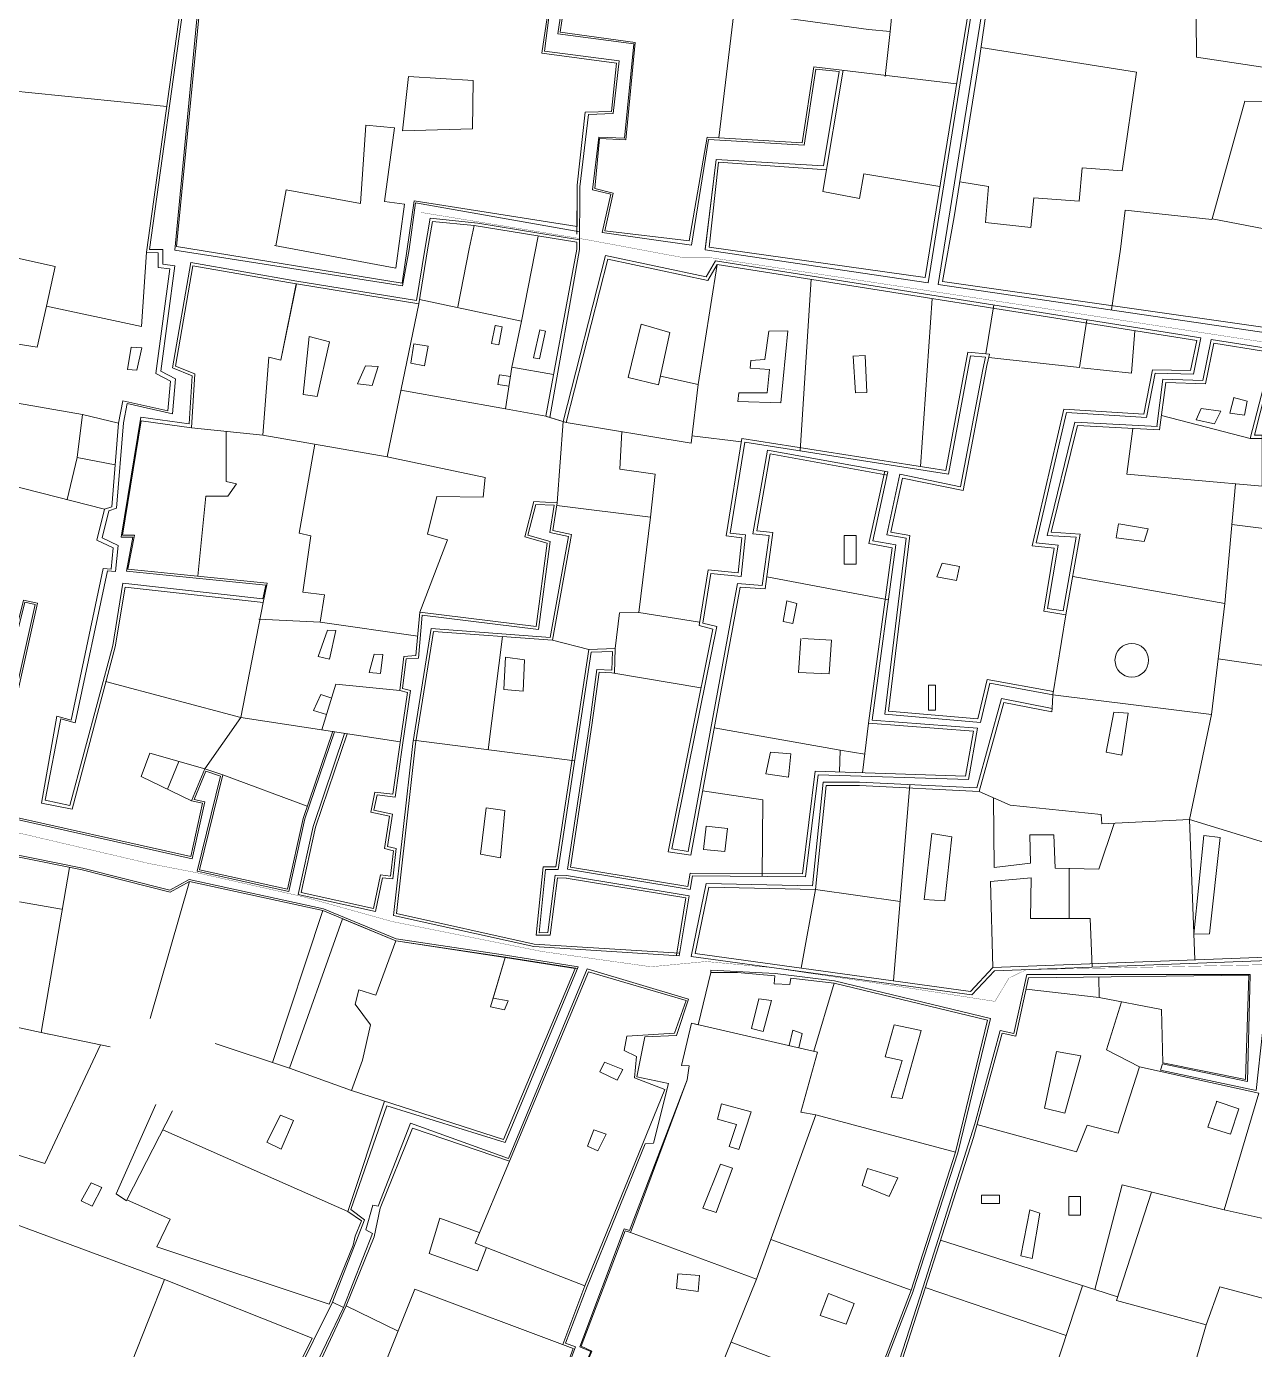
# Model space of a CAD drawing. Header units: millimetres. Extents: x 4203764 to 12476749, y 34048 to 3000914.
# Drawn here: x 11498438 to 11605776, y 2088519 to 2204188 of the extents above; entities that cross this region are included whole.
import ezdxf

# ---------------------------------------------------------------- set-up
doc = ezdxf.new("R2010")
doc.units = ezdxf.units.MM
doc.header["$MEASUREMENT"] = 0
for name, color, linetype, lineweight in [('2', 240, 'Continuous', 25), ('building property', 253, 'Continuous', 15), ('streets', 254, 'Continuous', 9)]:
    doc.layers.add(name, color=color, linetype=linetype, lineweight=lineweight)

msp = doc.modelspace()

# ---------------------------------------------------------------- linework, layer by layer
at = {"layer": '2', "const_width": 23.31871}
for points in [[(11608017.26502, 2176374.53067), (11585637.44542, 2179811.40145), (11558154.73144, 2183985.10565), (11555797.29875, 2183984.17406), (11547509.0622, 2185530.19569), (11532919.98218, 2187928.93393)], [(11487631.84751, 2136055.54057), (11509183.24593, 2131002.65252), (11513359.94357, 2130196.30495), (11522644.4718, 2128099.09573), (11530404.45854, 2125935.35532), (11543468.16052, 2123321.83435), (11553027.11575, 2121982.11643), (11557839.74668, 2122440.68814), (11563580.14838, 2121908.7349), (11574574.02165, 2120281.97194), (11583090.30328, 2118953.97075), (11584301.71713, 2120987.76936), (11585823.85995, 2121727.1853), (11622679.12976, 2122496.97952)]]:
    msp.add_lwpolyline(points, dxfattribs=at)
at = {"layer": 'building property'}
for p, q in [((11547541.60752, 2220529.59471), (11545095.95442, 2203701.19622)), ((11512061.49539, 2206988.00726), (11508943.03668, 2184458.16994)), ((11545095.95442, 2203701.19622), (11551654.68675, 2202784.12142)), ((11551654.68675, 2202784.12142), (11550827.77359, 2194287.63198)), ((11496883.86675, 2198593.80165), (11510706.68049, 2197199.91573)), ((11550827.77359, 2194287.63198), (11548526.61762, 2194406.38071)), ((11509950.15478, 2184385.21969), (11508943.03668, 2184458.16994)), ((11509950.651, 2183129.49644), (11509950.15478, 2184385.21969)), ((11533496.14739, 2184657.85075), (11532741.68797, 2179948.44383)), ((11536136.2807, 2179686.2671), (11537124.17781, 2184745.25965)), ((11509746.36369, 2173843.94439), (11510955.52068, 2182996.74525)), ((11510955.52068, 2182996.74525), (11509950.651, 2183129.49644)), ((11545624.35998, 2169560.65084), (11549261.87068, 2183831.20284)), ((11549261.87068, 2183831.20284), (11557998.70828, 2181978.45081)), ((11557998.70828, 2181978.45081), (11558815.42749, 2183391.36112)), ((11558815.42749, 2183391.36112), (11600739.82713, 2176726.53203)), ((11522033.78538, 2181680.02077), (11532741.68797, 2179948.44383)), ((11532741.68797, 2179948.44383), (11529952.22245, 2166549.73799)), ((11511022.24732, 2173185.54554), (11509746.36369, 2173843.94439)), ((11510804.51886, 2170570.37473), (11511022.24732, 2173185.54554)), ((11540320.39325, 2170746.6973), (11531170.88714, 2172403.37897)), ((11506493.32768, 2169520.23764), (11506868.42996, 2171457.42028)), ((11506868.42996, 2171457.42028), (11510804.51886, 2170570.37473)), ((11543838.54262, 2170109.67345), (11545624.35998, 2169560.65084)), ((11597645.58862, 2170167.47833), (11605405.60731, 2168169.33767)), ((11505905.37835, 2162201.68342), (11506493.32768, 2169520.23764)), ((11508464.49425, 2169704.93536), (11506829.27534, 2159719.03463)), ((11512873.77493, 2169090.10011), (11508464.49425, 2169704.93536)), ((11515882.62901, 2168789.35902), (11515895.39834, 2164414.00579)), ((11522271.94291, 2159885.79194), (11523646.9472, 2167664.31698)), ((11529952.22245, 2166549.73799), (11538537.65065, 2164767.167)), ((11515895.39834, 2164414.00579), (11516788.72842, 2164216.12806)), ((11516788.72842, 2164216.12806), (11516044.78218, 2163125.57615)), ((11538537.65065, 2164767.167), (11538351.62882, 2163026.85201)), ((11514109.40779, 2163124.81134), (11513409.85604, 2156123.65502)), ((11516044.78218, 2163125.57615), (11514109.40779, 2163124.81134)), ((11534306.22868, 2163087.40499), (11533498.45453, 2159793.05581)), ((11538351.62882, 2163026.85201), (11534306.22868, 2163087.40499)), ((11504585.99391, 2159271.97527), (11505249.74558, 2161983.21552)), ((11505249.74558, 2161983.21552), (11505905.37835, 2162201.68342)), ((11506829.27534, 2159719.03463), (11507871.14308, 2159719.44635)), ((11507871.14308, 2159719.44635), (11507309.83454, 2156733.16586)), ((11523304.04788, 2159648.36902), (11522271.94291, 2159885.79194)), ((11522591.52223, 2154732.92475), (11523304.04788, 2159648.36902)), ((11533498.45453, 2159793.05581), (11535241.27451, 2159296.53162)), ((11506028.72, 2158613.51663), (11504585.99391, 2159271.97527)), ((11505830.2313, 2156748.26411), (11506028.72, 2158613.51663)), ((11535241.27451, 2159296.53162), (11532827.26528, 2152972.97781)), ((11502341.07394, 2143545.89263), (11505153.64152, 2156805.57782)), ((11507309.83454, 2156733.16586), (11519476.80061, 2155517.44921)), ((11507075.55528, 2155178.74708), (11506188.80898, 2149956.26605)), ((11519113.14928, 2153819.4638), (11507075.55528, 2155178.74708)), ((11519476.80061, 2155517.44921), (11519113.14928, 2153819.4638)), ((11524496.86292, 2154495.8469), (11522591.52223, 2154732.92475)), ((11524100.87401, 2152117.38631), (11524496.86292, 2154495.8469)), ((11518761.14029, 2152356.97415), (11524100.87401, 2152117.38631)), ((11524100.87401, 2152117.38631), (11532635.32475, 2150879.4177)), ((11523948.32181, 2149120.66447), (11524738.8013, 2151412.84876)), ((11524738.8013, 2151412.84876), (11525490.62982, 2151373.63134)), ((11525490.62982, 2151373.63134), (11524937.64321, 2148883.96459)), ((11506188.80898, 2149956.26605), (11502419.58117, 2135773.07758)), ((11528376.9167, 2147716.91611), (11528822.00955, 2149302.7892)), ((11528822.00955, 2149302.7892), (11529574.16887, 2149275.26787)), ((11529574.16887, 2149275.26787), (11529379.81662, 2147633.85488)), ((11524937.64321, 2148883.96459), (11523948.32181, 2149120.66447)), ((11529379.81662, 2147633.85488), (11528376.9167, 2147716.91611)), ((11524170.83888, 2145772.52801), (11523524.63067, 2144381.1641)), ((11524170.83888, 2145772.52801), (11525117.6845, 2145478.69298)), ((11525491.74057, 2146684.04058), (11524250.73115, 2142685.04728)), ((11531063.76261, 2146141.15725), (11525491.74057, 2146684.04058)), ((11499764.64091, 2136281.69511), (11501092.68721, 2143897.4158)), ((11501092.68721, 2143897.4158), (11502341.07394, 2143545.89263)), ((11523524.63067, 2144381.1641), (11524667.06567, 2144026.63172)), ((11502419.58117, 2135773.07758), (11499764.64091, 2136281.69511)), ((11509250.69195, 2117468.3387), (11512696.68088, 2129440.31011)), ((11524352.55289, 2126891.86235), (11519937.3317, 2113608.21685)), ((11500406.18459, 2116083.74656), (11496883.6047, 2116850.53533)), ((11497632.5413, 2099435.17151), (11510505.61364, 2094651.17578)), ((11591825.18746, 2093753.62623), (11593800.54151, 2093112.39721)), ((11526395.212, 2092346.94767), (11513268.45203, 2064371.60044))]:
    msp.add_line(p, q, dxfattribs=at)
for points in [[(11515444.68299, 2225013.77684), (11511555.01736, 2184938.36281)], [(11583984.67982, 2217056.45068), (11581698.06714, 2201197.57056), (11579526.20451, 2187533.22896), (11578514.49519, 2181880.47114), (11606920.74495, 2177838.4852), (11609643.40171, 2180044.6007), (11610604.08938, 2180756.2556), (11610401.9322, 2185755.44705)], [(11600586.67724, 2215224.55173), (11600711.72303, 2201513.2269), (11608037.50159, 2200401.2313), (11607829.30679, 2197613.92172), (11604930.28064, 2197658.88664), (11602073.17729, 2187357.80278), (11610401.9322, 2185755.44705)], [(11548526.61762, 2194406.38071), (11548110.2459, 2190008.61536), (11549712.26958, 2189617.0622), (11548977.44214, 2186318.15748), (11556360.81242, 2185451.00269), (11557928.02888, 2194496.74096), (11558946.3398, 2194458.22166), (11561143.51477, 2212627.64406)], [(11560395.83785, 2205536.10694), (11572034.90429, 2203916.84375), (11573916.08235, 2203746.78375), (11574767.6572, 2212543.47761), (11581762.3705, 2211682.81613), (11576985.98641, 2182233.19828), (11558119.86681, 2184881.18202), (11558936.03293, 2192329.03228), (11568350.6193, 2191659.12259)], [(11511555.01736, 2184938.36281), (11531264.62023, 2181749.03677), (11532321.43164, 2188956.7684), (11546564.62239, 2186695.99918), (11546563.93354, 2190315.16651), (11547267.29921, 2196684.90769), (11549577.80235, 2196764.95524), (11550017.15631, 2200983.07298), (11543488.32568, 2201853.99291), (11544121.68854, 2206131.98704)], [(11573916.08235, 2203746.78375), (11573506.35137, 2199815.11837)], [(11581862.48847, 2202337.92028), (11595454.09613, 2200180.17605), (11594213.69231, 2191572.30823), (11590704.27155, 2191837.12903), (11590438.89877, 2188908.74021), (11586485.24513, 2189217.75495), (11586219.74961, 2186599.94134), (11582266.04337, 2187042.05894), (11582531.32849, 2190192.28588), (11580015.58552, 2190612.18486)], [(11558946.3398, 2194458.22166), (11566246.33882, 2194008.49761), (11567271.27952, 2200661.66926), (11579733.68123, 2199174.58341)], [(11569821.16211, 2200357.40252), (11568029.4694, 2189759.51677), (11571257.67357, 2189136.86182), (11571637.74249, 2191305.65651), (11578277.68583, 2190197.39328)], [(11531831.84916, 2199804.09154), (11537479.21737, 2199477.3121), (11537433.82507, 2195247.14595), (11531316.06288, 2195056.72233), (11531831.84916, 2199804.09154)], [(11520130.61326, 2185028.77951), (11530736.5574, 2183069.29484), (11531483.94957, 2188639.02038), (11529725.99074, 2188874.91794), (11530612.55605, 2195327.35144), (11528110.11802, 2195564.38325), (11527636.18725, 2188721.0788), (11521141.53364, 2189908.6203), (11520236.35683, 2185009.24302)], [(11558716.84628, 2192560.43712), (11557767.07169, 2184706.32629)], [(11547908.04281, 2189905.70682), (11549500.67591, 2189522.40944), (11548759.60446, 2186185.41539)], [(11602057.16997, 2187300.08949), (11594469.44854, 2188128.02844), (11594056.22851, 2184720.6668), (11593270.11143, 2179402.97587)], [(11533495.69777, 2184655.14142), (11533924.17592, 2187150.48013), (11537577.39105, 2186774.49125), (11537125.53052, 2184751.72296)], [(11537577.39105, 2186774.49125), (11537577.39105, 2186774.49125), (11546541.98023, 2185316.8884), (11546539.28838, 2184724.97465), (11543838.54262, 2170109.67345)], [(11543154.48081, 2185867.68093), (11541701.15713, 2178432.71024), (11532802.4195, 2180327.53576)], [(11494052.94225, 2184754.7572), (11485211.22973, 2145453.04513), (11492583.91484, 2143379.62279), (11491046.1289, 2136513.98616), (11494007.19543, 2135850.75758), (11495484.49015, 2142435.87105), (11493052.37191, 2142908.78439), (11494641.39151, 2148948.48516), (11496826.41425, 2148654.49539), (11498188.56225, 2154045.45305), (11499397.07536, 2153767.45257), (11495314.69284, 2135541.14802), (11512806.13199, 2131623.36286), (11513830.91714, 2136285.58838), (11512874.98908, 2136499.70003), (11514022.77921, 2139289.15982), (11515601.95225, 2138764.18154), (11513569.45583, 2130454.78693), (11521240.92436, 2128758.49707), (11522608.97735, 2134945.5148), (11525213.25291, 2142578.15632)], [(11492365.79205, 2177255.31732), (11494222.45518, 2184681.21514), (11500951.30708, 2183187.96192), (11500187.65017, 2179746.79455), (11508498.81443, 2177949.33303), (11508943.03668, 2184458.16994)], [(11557149.1662, 2172889.29717), (11558818.62536, 2183390.85274)], [(11522033.78538, 2181680.02077), (11520675.97442, 2175020.04792), (11519626.10887, 2175281.71466), (11519103.92253, 2168467.38419)], [(11567014.3707, 2182087.95414), (11566063.12711, 2167077.21422)], [(11577597.23167, 2180405.56965), (11576584.97214, 2165718.61658)], [(11492365.79205, 2177255.31732), (11499365.4627, 2176142.08097), (11500187.65017, 2179746.79455)], [(11582298.44686, 2175566.24394), (11582978.86299, 2179846.32931)], [(11539424.11728, 2178055.90487), (11540020.57129, 2177937.02254), (11539722.99342, 2176358.58673), (11539096.71699, 2176477.45729), (11539411.81431, 2178058.35704)], [(11541701.15713, 2178432.71024), (11540860.43738, 2174401.06081), (11544511.47561, 2173751.30402)], [(11552170.56404, 2178159.53982), (11554678.9074, 2177444.92112), (11553677.49227, 2172864.62445), (11551025.85772, 2173507.62385), (11552170.56404, 2178159.53982)], [(11582544.65023, 2175244.33559), (11590467.10021, 2174367.55909), (11591132.02537, 2178550.20022)], [(11523148.56422, 2177068.80265), (11524912.68555, 2176629.11572), (11523856.21633, 2171828.51508), (11522621.38248, 2172004.18036), (11523148.56422, 2177068.80265)], [(11543307.29213, 2177665.48202), (11543792.93538, 2177539.17132), (11543266.06645, 2175135.39492), (11542759.32711, 2175219.5316), (11543307.29213, 2177665.48202)], [(11564982.87354, 2177578.03961), (11564384.61578, 2171274.70111), (11560619.86197, 2171393.19964), (11560699.66349, 2172153.14296), (11563182.76715, 2172154.12422), (11563382.2081, 2174193.96211), (11561700.06015, 2174313.28364), (11561739.84238, 2174993.21906), (11562981.3626, 2175073.70175), (11562981.3626, 2175073.70175), (11563309.67457, 2177553.5396), (11563309.67457, 2177553.5396), (11564982.87354, 2177578.03961)], [(11590666.68851, 2174345.47068), (11595017.4922, 2173885.95419), (11595312.16029, 2177589.38211)], [(11507582.85832, 2176158.98785), (11508520.76713, 2176081.30922), (11508091.67779, 2174129.89875), (11507271.00467, 2174207.6237), (11507582.85832, 2176158.98785)], [(11532295.46846, 2176443.58256), (11533543.09678, 2176242.04565), (11533233.32144, 2174505.71241), (11532022.42113, 2174753.26401), (11532295.46846, 2176443.58256)], [(11596096.69609, 2170306.75642), (11589118.0787, 2170740.86766), (11586338.29157, 2158791.81513), (11588276.85839, 2158577.48759), (11587358.11048, 2153059.10502), (11589291.23736, 2152751.00887), (11590536.14559, 2159812.12002), (11588012.58577, 2159966.61995), (11590294.96902, 2169299.56415), (11597484.4568, 2168922.3131), (11598020.14401, 2173061.89949), (11601489.19873, 2172947.79604), (11602221.15362, 2176491.04176), (11606559.10015, 2175801.4273)], [(11600739.82713, 2176726.53203), (11600191.7956, 2174099.67543), (11596854.33625, 2174171.60639), (11596096.69609, 2170306.75642)], [(11573682.74815, 2164956.87069), (11563433.79314, 2166811.85006), (11562265.22296, 2160082.71506), (11563680.92248, 2159934.46432), (11562989.16758, 2155017.37772), (11560814.27105, 2155166.30186), (11556500.34649, 2131728.32298), (11554511.2427, 2132042.05864), (11558430.81053, 2151507.06519), (11557220.56823, 2151808.70384), (11558018.26702, 2156683.81682), (11560647.85098, 2156414.54533), (11560974.01869, 2159487.86717), (11559596.12486, 2159644.57392), (11560976.1922, 2168173.46994), (11578796.62679, 2165370.78107), (11580710.51205, 2175716.63521), (11582606.42733, 2175537.0755), (11582387.26259, 2174537.77572)], [(11570663.16129, 2175366.0724), (11571736.72463, 2175429.56297), (11571895.8864, 2172181.73273), (11570885.46419, 2172149.80028), (11570695.14192, 2175367.96374)], [(11528060.98273, 2174506.95915), (11529179.86677, 2174472.48448), (11528656.05701, 2172796.26058), (11527362.30504, 2172935.41848), (11528060.98273, 2174506.95915)], [(11539781.698, 2173740.54274), (11539632.23026, 2172876.09285), (11540614.31727, 2172731.45253)], [(11539781.698, 2173740.54274), (11540742.10248, 2173599.09579)], [(11540859.07065, 2174393.29286), (11540321.96359, 2170746.41296), (11543838.54262, 2170109.67345)], [(11545624.35998, 2169560.65084), (11556521.30897, 2167767.044), (11557149.1662, 2172889.29717), (11553841.02076, 2173612.57497)], [(11582387.26259, 2174537.77572), (11580310.39352, 2163606.39416), (11574997.38499, 2164688.93717), (11573979.53924, 2159975.39319), (11575650.83126, 2159697.90438), (11573797.72067, 2144341.3796), (11581598.93006, 2143653.38978), (11582411.70915, 2147109.10219), (11588204.6776, 2146052.20553)], [(11503327.41364, 2170274.54159), (11491771.75988, 2172279.19526)], [(11606553.99508, 2172659.74524), (11605405.60731, 2168169.33767), (11609839.86622, 2168171.08997)], [(11603938.966, 2171746.52442), (11605120.56091, 2171430.44387), (11604890.52067, 2170192.94463), (11603622.51903, 2170393.88133), (11603981.32445, 2171735.19339)], [(11506493.32768, 2169520.23764), (11503327.41364, 2170274.54159), (11502858.49369, 2166516.27705), (11506198.73032, 2165853.2095)], [(11601114.29266, 2170783.84109), (11602828.29381, 2170542.04718), (11602285.98842, 2169443.58244), (11600671.92435, 2169799.51973), (11601114.29266, 2170783.84109)], [(11545344.29152, 2169646.58702), (11544827.23647, 2162538.01341)], [(11595153.08094, 2169044.64643), (11594616.2087, 2165059.0468), (11606441.14799, 2164001.59268), (11606439.38522, 2168462.36311)], [(11519103.92253, 2168467.38419), (11529952.22245, 2166549.73799)], [(11550468.41823, 2168784.90664), (11550310.46291, 2165495.48496), (11553384.26015, 2165038.57736), (11552972.87016, 2161281.81544), (11544787.5142, 2162294.99558)], [(11560927.85965, 2167874.77198), (11556599.54439, 2168405.31272)], [(11502858.49369, 2166516.27705), (11501982.54541, 2162818.22291)], [(11489817.33077, 2165927.32051), (11505249.74558, 2161983.21552)], [(11573448.96921, 2165307.17539), (11572070.35694, 2158987.44113), (11574098.25657, 2158620.06421), (11572021.04591, 2143269.84965), (11581223.13011, 2142574.30661), (11580524.9254, 2138643.27473), (11567372.55202, 2139069.45393), (11566273.27677, 2130102.25518), (11556433.81684, 2130178.90842), (11556239.55749, 2129001.35413), (11545987.02992, 2130692.69807), (11547866.99994, 2143090.13373), (11548497.54592, 2147743.95315), (11549593.11341, 2147693.36154)], [(11603187.90593, 2153752.15477), (11604123.00774, 2164208.89412)], [(11526478.90302, 2142343.40004), (11523713.92544, 2134196.3628), (11522448.76599, 2128474.68094), (11528778.78716, 2127075.0075), (11529388.56832, 2130009.06949), (11530263.93961, 2129909.09435), (11530512.65455, 2132131.99485), (11529732.77015, 2132317.28157), (11530173.109, 2135139.13783), (11528527.21271, 2135506.8578), (11528899.20775, 2137256.24928), (11530461.86974, 2137061.80947), (11531071.0294, 2141386.22459), (11531736.81697, 2145954.05343), (11531063.76261, 2146141.15725), (11531408.5415, 2149102.53187), (11532480.30646, 2149188.58094), (11532827.26528, 2152972.97781), (11542999.32502, 2151728.809), (11543962.26966, 2159000.74121), (11541988.90545, 2159569.19954), (11542783.11133, 2162647.54503), (11544827.23647, 2162538.01341), (11544432.58098, 2160123.54144), (11546082.0117, 2159777.44832), (11544406.79956, 2150533.00533), (11534017.51906, 2151307.00715), (11532431.38564, 2141462.04027)], [(11552972.87016, 2161281.81544), (11551970.84523, 2152961.13287), (11557267.32989, 2152094.48641)], [(11593905.91159, 2160712.83076), (11596475.93405, 2160267.52788), (11596141.17898, 2159151.59843), (11593682.9301, 2159485.36633), (11593895.91077, 2160714.56359)], [(11603803.97468, 2160641.3194), (11617780.60001, 2158885.32274)], [(11589291.23736, 2152751.00887), (11588157.97917, 2145764.30273), (11602000.66523, 2144026.12182), (11603187.90593, 2153752.15477), (11589881.35709, 2156098.16404)], [(11563137.47895, 2156071.59484), (11573776.20054, 2154058.03265)], [(11519113.14928, 2153819.4638), (11517169.30361, 2143770.84778), (11505349.55056, 2146929.90406)], [(11564900.54094, 2153982.47422), (11565765.86487, 2153747.16804), (11565412.60249, 2151979.65815), (11564586.62515, 2152175.70519), (11564900.54094, 2153982.47422)], [(11551970.84523, 2152961.13287), (11550273.97153, 2152930.62099), (11549907.47584, 2149795.52821)], [(11602594.28558, 2148889.1383), (11616437.86344, 2146882.68791), (11617024.61885, 2152909.46973)], [(11540056.25037, 2150857.12142), (11538787.10852, 2140959.3652)], [(11544406.79956, 2150533.00533), (11547602.18993, 2149706.07268)], [(11566278.34548, 2150683.9281), (11568795.44161, 2150527.82403), (11568599.96536, 2147582.13025), (11565925.56799, 2147698.89747), (11566111.33455, 2150694.2857)], [(11549822.02344, 2147654.03892), (11549907.47584, 2149795.52821), (11547602.18993, 2149706.07268), (11544720.24499, 2130721.10259), (11543600.60195, 2130720.66013), (11542988.01911, 2124730.71476), (11544224.00108, 2124744.71312), (11544857.24268, 2129751.82658), (11545639.5754, 2129733.82138)], [(11540311.58483, 2149042.31049), (11541974.17221, 2148809.95379), (11541858.58756, 2146071.99658), (11540166.86806, 2146216.96139), (11540311.58483, 2149042.31049)], [(11549593.11341, 2147693.36154), (11557393.05801, 2146353.47159)], [(11588086.52139, 2144566.56102), (11588068.84576, 2144270.29044), (11583868.52814, 2145080.97091), (11581711.66081, 2137314.98375), (11571247.61025, 2137832.50067)], [(11517169.30361, 2143770.84778), (11514022.77921, 2139289.15982), (11509228.27042, 2140641.86277), (11508457.75651, 2138610.86073), (11512874.98908, 2136499.70003)], [(11517169.30361, 2143770.84778), (11531107.10824, 2141633.75392)], [(11593469.71057, 2144245.95913), (11594722.94752, 2144146.33692), (11594172.98402, 2140491.78502), (11592819.43042, 2140741.54656), (11593469.71057, 2144245.95913)], [(11602000.66523, 2144026.12182), (11600078.7752, 2134861.15983)], [(11558550.24309, 2142865.61397), (11569565.48135, 2140931.39855), (11569493.2655, 2139000.73599)], [(11572021.04591, 2143269.84965), (11571524.82649, 2138934.90688)], [(11555503.23703, 2123172.919), (11542825.17314, 2123969.11688), (11530772.59697, 2126634.14284), (11532432.88007, 2141472.99506)], [(11532253.55886, 2141797.13096), (11546358.53575, 2139988.51737)], [(11511752.06501, 2139929.80977), (11510757.15486, 2137511.89224)], [(11569565.48135, 2140931.39855), (11571710.17967, 2140554.14103)], [(11515601.95225, 2138764.18154), (11522973.02686, 2136012.4754)], [(11571262.26146, 2137832.14149), (11568341.71401, 2137830.98737), (11567404.58181, 2128749.40132), (11558082.04582, 2128954.92427), (11556886.60384, 2123127.61001), (11580944.22363, 2119828.33766), (11582902.64848, 2121907.96709), (11622264.3588, 2123405.36301)], [(11574223.59171, 2120750.00802), (11575642.34727, 2137909.76295)], [(11557535.10555, 2137350.27134), (11562798.52815, 2136589.71072), (11562746.29205, 2129884.51465)], [(11600078.7752, 2134861.15983), (11592423.04819, 2134465.89701), (11592359.14255, 2135291.28907), (11584411.24901, 2136113.56558), (11581711.66081, 2137314.98375)], [(11582952.24984, 2136762.87503), (11583014.63625, 2130652.56212), (11586193.51114, 2131034.78002), (11586128.95313, 2133511.00645), (11588227.10902, 2133511.83558), (11588355.42588, 2130591.1806), (11592170.28225, 2130529.1942), (11593494.57744, 2134521.21973)], [(11538616.06446, 2135878.45287), (11540242.72688, 2135629.19712), (11539868.99634, 2131505.72023), (11538117.18546, 2131817.39978), (11538616.06446, 2135878.45287)], [(11557843.61895, 2134288.11992), (11559710.70089, 2134068.06871), (11559487.616, 2132072.24072), (11557602.09684, 2132238.8625), (11557843.61895, 2134288.11992)], [(11600078.7752, 2134861.15983), (11614715.90305, 2130362.36966)], [(11600078.7752, 2134861.15983), (11600546.00654, 2122579.1547)], [(11487478.31604, 2133630.54035), (11503295.57026, 2130450.6354), (11510985.98636, 2128507.70569), (11512696.68088, 2129440.31011), (11524356.24617, 2126891.05485), (11530720.37258, 2124253.46076), (11540295.22652, 2122821.32196), (11546627.52965, 2121822.9697)], [(11577570.33606, 2133634.22731), (11579330.45324, 2133351.43863), (11578708.15302, 2127738.21964), (11576891.33003, 2127850.89538), (11577570.33606, 2133634.22731)], [(11601354.45749, 2133449.39819), (11602785.94739, 2133291.13425), (11601834.99045, 2124872.77874), (11600460.74142, 2124820.49964), (11601354.45749, 2133449.39819)], [(11502213.6074, 2130668.1535), (11499714.81013, 2116234.24369), (11505754.55522, 2114996.06912)], [(11545607.58963, 2129736.81283), (11556075.99161, 2128009.85642), (11555246.95282, 2122984.41903)], [(11582697.20817, 2129446.05954), (11586257.59241, 2129764.93428), (11586195.41805, 2126209.26662), (11591409.01992, 2126211.32689), (11591571.38478, 2121943.27819)], [(11589563.46229, 2130571.55159), (11589565.18562, 2126210.59826)], [(11567404.58181, 2128749.40132), (11566153.3186, 2121856.76875)], [(11567404.58181, 2128749.40132), (11574796.3655, 2127677.66927)], [(11582697.20817, 2129446.05954), (11582902.64848, 2121907.96709)], [(11497816.50895, 2127665.04533), (11501508.48865, 2127007.83167)], [(11526071.95489, 2126179.98425), (11521417.28109, 2113115.78377), (11526853.87938, 2111151.12418), (11527798.18056, 2113826.35673), (11527798.18056, 2113826.35673), (11528505.98675, 2116894.85482), (11527166.01171, 2118703.78895), (11527480.63495, 2119962.66988), (11528977.64368, 2119491.22657), (11530715.21594, 2124254.23206), (11526071.95489, 2126179.98425)], [(11546384.96535, 2121818.23742), (11540288.78105, 2122779.36314), (11539233.31985, 2119243.3137), (11540547.27742, 2118993.91798), (11540226.33021, 2118223.84743), (11539005.48525, 2118480.01289), (11539005.48525, 2118480.01289), (11539005.48525, 2118480.01289), (11540288.78105, 2122779.36314), (11530715.21594, 2124254.23206)], [(11546384.96535, 2121818.23742), (11540144.79147, 2106889.28989)], [(11540658.09113, 2104990.58363), (11547562.78907, 2121542.67531), (11556088.02587, 2119042.34071), (11555068.41151, 2116163.75164), (11550925.45355, 2115922.26685), (11550685.77184, 2114662.96569), (11551766.78261, 2114123.73298), (11551587.38362, 2112264.83477), (11554229.73634, 2111246.52199), (11547254.65533, 2094100.57109)], [(11557162.06135, 2116908.91992), (11558247.50772, 2121472.79103), (11559929.76787, 2121476.45971), (11559929.76787, 2121476.45971), (11560585.85506, 2121476.71898), (11560585.85506, 2121476.71898), (11563862.41501, 2121197.89789), (11563787.09772, 2120499.58127), (11565147.81335, 2120424.62917), (11565242.08398, 2120990.8447), (11569034.98305, 2120554.58032), (11567249.42542, 2114598.91567)], [(11564391.28611, 2060463.94928), (11567998.68898, 2070155.68468), (11569257.32578, 2069821.03857), (11581203.14328, 2107046.44574), (11583712.02727, 2116174.2864), (11584902.69456, 2115904.54498), (11586032.18674, 2121026.31127), (11605277.83045, 2121247.28852), (11604984.23373, 2112140.02711), (11597766.7104, 2113571.36993), (11597657.41276, 2118232.46559), (11592197.14936, 2119293.79952), (11592176.54066, 2121096.86035)], [(11579649.32464, 2105775.3625), (11582443.85894, 2117305.00977), (11569034.98305, 2120554.58032)], [(11562452.92471, 2119164.20165), (11563547.47882, 2119043.18798), (11562818.88664, 2116310.37724), (11561815.48107, 2116583.23375), (11562452.92471, 2119164.20165)], [(11585814.1315, 2120037.52359), (11592197.14936, 2119293.79952)], [(11594162.59781, 2118911.7672), (11592847.03317, 2114719.52324), (11595724.00259, 2113245.61502), (11593860.53988, 2107422.33495), (11591139.35566, 2108119.9647), (11590207.39422, 2105790.5782), (11581514.67542, 2108179.86433)], [(11556550.27257, 2117049.01942), (11567576.0926, 2114524.10896), (11566115.74012, 2109265.98238), (11567432.01418, 2109047.43875), (11562236.33761, 2094658.67258), (11551239.29549, 2098742.77028), (11556191.20136, 2112111.9586), (11556363.13765, 2113317.26123), (11555702.2121, 2113345.69514), (11556550.27257, 2117049.01942)], [(11574291.11631, 2116892.23657), (11576646.65694, 2116412.05018), (11574989.54921, 2110477.60683), (11574025.95602, 2110584.14161), (11574988.23946, 2113791.97567), (11573489.2557, 2114112.12814), (11574291.11631, 2116892.23657)], [(11565415.01151, 2116436.19529), (11565106.64424, 2115089.61211)], [(11565415.01151, 2116436.19529), (11566224.99486, 2116139.97094), (11565940.72306, 2114898.60824)], [(11504900.82255, 2115171.08811), (11500035.0212, 2104792.76019), (11494250.60769, 2106580.97214), (11495867.83214, 2112184.13938), (11495867.83214, 2112184.13938)], [(11521417.28109, 2113115.78377), (11514935.15531, 2115272.6232)], [(11588458.46976, 2114573.19823), (11590603.82215, 2114206.80017), (11589196.09964, 2109187.20175), (11587418.47374, 2109614.9534), (11588458.46976, 2114573.19823)], [(11548960.04401, 2113643.67402), (11550567.54234, 2113002.28984), (11550075.01819, 2112081.86707), (11548553.2128, 2112787.48612), (11548960.04401, 2113643.67402)], [(11595724.00259, 2113245.61502), (11606147.06246, 2110934.0883), (11603134.14057, 2100719.20402), (11594198.75239, 2102929.96847), (11591825.18746, 2093753.62623), (11578327.41239, 2098085.12909)], [(11526853.87938, 2111151.12418), (11540144.79147, 2106889.28989)], [(11507174.48804, 2101510.74706), (11506281.80311, 2102120.46045), (11509754.91566, 2109936.0582)], [(11529737.71643, 2110226.39941), (11526528.97479, 2100575.36457), (11527710.21041, 2099774.43942), (11527179.80283, 2098437.24526), (11526985.65011, 2097644.81905), (11524894.27564, 2092484.20264), (11509831.71423, 2097491.87878), (11511008.08605, 2099927.7681), (11507223.14071, 2101605.87482), (11511199.97267, 2109381.54558)], [(11602434.67515, 2110232.9663), (11604396.27314, 2109560.45617), (11603661.64631, 2107356.68333), (11601700.07251, 2107967.98706), (11602472.18446, 2110220.10668)], [(11520644.78372, 2108996.48669), (11521784.88904, 2108528.19995), (11520713.00261, 2106050.16156), (11519438.73523, 2106652.32182), (11520644.78372, 2108996.48669)], [(11575757.69971, 2093710.14809), (11579649.32464, 2105775.3625), (11567432.01418, 2109047.43875)], [(11526528.97479, 2100575.36457), (11510352.99533, 2107725.4995)], [(11532182.4951, 2107878.33985), (11529358.029, 2100882.02171), (11528837.41043, 2098357.53138), (11526395.212, 2092346.94767), (11530913.74674, 2090128.67985)], [(11532182.4951, 2107878.33985), (11540658.09113, 2104990.58363), (11537652.27681, 2097822.31449), (11547254.65533, 2094100.57109), (11545329.0595, 2088952.42362)], [(11548038.78727, 2107721.09467), (11549107.73501, 2107337.27762), (11548381.52682, 2105885.41538), (11547483.56925, 2106311.9941), (11548038.78727, 2107721.09467)], [(11559104.31897, 2104716.18397), (11560142.38145, 2104383.43038), (11558735.29678, 2100495.9527), (11557548.94223, 2100865.66672), (11559104.31897, 2104716.18397)], [(11571936.8452, 2104342.16074), (11574601.87671, 2103515.32805), (11573848.84635, 2101902.23145), (11571479.78543, 2102868.9743), (11571936.8452, 2104342.16074)], [(11504087.54288, 2103089.55133), (11505024.01007, 2102684.74382), (11504181.97491, 2101063.7045), (11503214.27888, 2101530.83439), (11504087.54288, 2103089.55133)], [(11596780.14492, 2102291.2888), (11593703.67851, 2092814.00348), (11601555.71724, 2090690.87773), (11602752.04528, 2094013.58278), (11607676.20689, 2092686.63576), (11609403.50607, 2099331.78295), (11603134.14057, 2100719.20402)], [(11586125.73879, 2100728.74771), (11587010.05244, 2100453.15996), (11586348.47014, 2096479.41388), (11585353.65037, 2096699.76866), (11586125.73879, 2100728.74771)], [(11534581.23102, 2100003.26799), (11533644.95478, 2096921.19736), (11537864.27731, 2095401.51933), (11538652.31438, 2097434.71436)], [(11534581.23102, 2100003.26799), (11537992.37351, 2098742.435)], [(11551239.29549, 2098742.77028), (11550757.3033, 2098900.05799), (11546911.75209, 2088817.42912), (11547847.91194, 2088389.39143), (11544592.75403, 2080480.17913), (11555178.81062, 2077146.38382), (11562236.33761, 2094658.67258)], [(11566414.37541, 2069321.03841), (11575757.69971, 2093710.14809), (11563493.0002, 2098138.83997)], [(11555361.46445, 2095151.0293), (11557266.359, 2094983.93893), (11557154.86146, 2093585.20208), (11555249.92645, 2093864.18785), (11555361.46445, 2095151.0293)], [(11510505.61364, 2094651.17578), (11523411.38739, 2089518.09846), (11514862.43354, 2072418.30166), (11503364.12991, 2076580.37045), (11510505.61364, 2094651.17578)], [(11539240.24401, 2069348.65174), (11546214.46579, 2088621.24922), (11532375.21193, 2093797.63737), (11528655.44955, 2084459.3033), (11527549.84102, 2084119.10366), (11526402.5143, 2081740.31115), (11541718.75663, 2076197.78524)], [(11589310.60144, 2089732.84412), (11589310.60144, 2089732.84412), (11576996.00361, 2093936.20969)], [(11590741.84328, 2094101.27674), (11584602.84083, 2075363.82939), (11590478.30232, 2073304.90799)], [(11568543.28825, 2093407.39778), (11570779.6684, 2092539.90097), (11570097.14697, 2090740.84121), (11567798.70244, 2091484.25939), (11568543.28825, 2093407.39778)], [(11601555.71724, 2090690.87773), (11597558.51315, 2076849.08936), (11601661.49895, 2075525.2567), (11600095.05096, 2070102.33075), (11596189.85972, 2071446.28185)], [(11560027.44098, 2089177.59745), (11572230.3883, 2084502.72019)]]:
    msp.add_lwpolyline(points, dxfattribs=at)
for points in [[(11519626.10887, 2175281.71466), (11520675.97442, 2175020.04792), (11522024.26888, 2181681.66351), (11512982.29654, 2183261.39136), (11511449.76654, 2174489.56784), (11513155.93919, 2173808.81338), (11512873.77493, 2169090.10011), (11519103.92253, 2168467.38419), (11519626.10887, 2175281.71466)], [(11539411.81431, 2178058.35704), (11540020.57129, 2177937.02254), (11539722.99342, 2176358.58673), (11539096.71699, 2176477.45729), (11539411.81431, 2178058.35704)], [(11543307.29213, 2177665.48202), (11543792.93538, 2177539.17132), (11543266.06645, 2175135.39492), (11542759.32711, 2175219.5316), (11543307.29213, 2177665.48202)], [(11533543.09678, 2176242.04565), (11533233.32144, 2174505.71241), (11532022.42113, 2174753.26401), (11532295.46846, 2176443.58256), (11533543.09678, 2176242.04565)], [(11570951.5461, 2157167.16936), (11569916.61054, 2157166.76038), (11569915.61218, 2159693.14037), (11570950.54774, 2159693.54934)], [(11578461.83958, 2157254.27974), (11579992.56273, 2156962.19121), (11579739.30471, 2155758.50457), (11577994.7621, 2156074.54858)], [(11577888.85288, 2144417.04285), (11577279.66976, 2144416.80212), (11577278.80831, 2146596.73199), (11577887.99143, 2146596.97273)], [(11563464.17845, 2140751.41865), (11565250.03346, 2140598.33939), (11565043.16884, 2138565.898), (11563070.21042, 2138855.45543), (11563464.17845, 2140751.41865)], [(11559189.06364, 2110000.51932), (11561790.42655, 2109288.5014), (11560698.40179, 2106012.59511), (11559865.29257, 2106272.22441), (11560489.28725, 2108196.16293), (11558823.08935, 2108663.42945), (11559189.06364, 2110000.51932)], [(11581925.13894, 2102022.9972), (11583493.8465, 2102023.61711), (11583494.14129, 2101277.63597), (11581925.43373, 2101277.01605)], [(11589541.25782, 2101908.11109), (11590577.8321, 2101908.52072), (11590578.48661, 2100252.26572), (11589541.91233, 2100251.8561)]]:
    msp.add_lwpolyline(points, close=True, dxfattribs=at)
msp.add_circle((11595051.08614, 2148777.53897), 1470.76475, dxfattribs=at)
at = {"layer": 'streets'}
for p, q in [((11509205.77326, 2184687.13615), (11512828.95299, 2210863.41659)), ((11511415.83886, 2184641.34955), (11513668.33981, 2208336.29047)), ((11549729.70138, 2196589.43141), (11550228.59175, 2201175.77113)), ((11547560.01215, 2196505.18845), (11549729.70138, 2196589.43141)), ((11546809.26367, 2190170.14887), (11547560.01215, 2196505.18845)), ((11546545.21884, 2186029.03044), (11546564.05652, 2190171.264)), ((11546784.39605, 2184701.98623), (11546809.26367, 2190170.14887)), ((11533254.02504, 2184696.63938), (11533721.29073, 2187417.86603)), ((11533721.29073, 2187417.86603), (11537876.82619, 2186990.17834)), ((11537876.82619, 2186990.17834), (11546788.15494, 2185528.53219)), ((11544169.22919, 2170007.14304), (11546784.39605, 2184701.98623)), ((11549047.71876, 2184175.74042), (11545344.29152, 2169646.58702)), ((11545624.35998, 2169560.65084), (11543887.40416, 2170093.61821)), ((11505153.64152, 2156805.57782), (11505830.2313, 2156748.26411)), ((11549668.92273, 2149557.23665), (11549668.92273, 2149557.23665)), ((11525200.50253, 2092646.02256), (11511690.17221, 2065575.90384)), ((11513083.27595, 2064934.48099), (11526146.0338, 2092202.13383))]:
    msp.add_line(p, q, dxfattribs=at)
for points in [[(11577246.2533, 2181771.79132), (11583560.6265, 2221332.39916)], [(11584485.10561, 2221204.39343), (11578115.07894, 2181643.35237)], [(11577246.2533, 2181771.79132), (11557760.54735, 2184652.37358), (11558716.84628, 2192560.43712), (11568115.48593, 2191995.7966), (11569460.24658, 2200236.77543), (11567444.19657, 2200446.87422), (11566409.42837, 2193815.21037), (11558054.66373, 2194315.08147), (11556574.08238, 2185056.69123), (11548759.60446, 2186185.41539), (11549500.67591, 2189522.40944), (11547908.04281, 2189905.70682), (11548467.03672, 2194502.10611), (11550705.11424, 2194435.2529), (11551531.2345, 2202663.18183), (11544875.45614, 2203537.12841), (11547419.25453, 2220537.32245), (11546100.77788, 2220642.63228), (11543727.60788, 2202030.53268), (11550228.59175, 2201175.77113)], [(11531883.56182, 2184696.09781), (11532431.15779, 2188776.89959), (11546791.40543, 2186243.28551)], [(11493893.45525, 2184790.63702), (11485017.71122, 2145337.65369), (11492390.53674, 2143264.19187), (11490850.87834, 2136390.19544), (11494130.93217, 2135655.51911), (11495680.82227, 2142564.23006), (11493254.86372, 2143035.94568), (11494762.73564, 2148767.21241), (11496949.17418, 2148473.03215), (11498307.85528, 2153850.26891), (11499202.02986, 2153644.57733), (11495119.44228, 2135417.35729), (11512930.55904, 2131427.96978), (11514025.53391, 2136409.52107), (11513099.95794, 2136616.83436), (11514115.92454, 2139085.92509), (11515407.34671, 2138656.60634), (11513370.94811, 2130331.25856), (11521365.24787, 2128563.58532), (11522766.63059, 2134901.33672), (11525367.96802, 2142525.36716)], [(11512799.05054, 2183542.33028), (11511192.33299, 2174345.87556), (11512917.44002, 2173657.56638), (11512660.38391, 2169437.38965), (11508434.29043, 2170038.58783), (11506713.60781, 2159530.78014), (11507748.5077, 2159531.1891), (11507192.44509, 2156572.81803), (11519352.59339, 2155357.7826), (11519092.88243, 2154145.1226), (11506863.43708, 2155526.0697), (11505978.68233, 2150064.6725), (11502238.18402, 2136069.42758), (11500059.73143, 2136557.36395), (11501454.95413, 2143646.44002), (11502699.60228, 2143295.96958), (11505521.58544, 2156600.04392), (11506221.64972, 2156540.74169), (11506464.22735, 2158820.31004), (11505045.40882, 2159467.8573), (11505628.70404, 2161850.45546), (11506309.78963, 2162077.40467), (11506909.63845, 2169544.07903), (11507234.09501, 2171219.70631), (11511198.48397, 2170326.283), (11511453.17674, 2173385.43794), (11510185.02531, 2174039.84671), (11511403.7138, 2183264.79696), (11510368.75626, 2183401.52299), (11510368.24804, 2184687.59553), (11509205.77326, 2184687.13615)], [(11531883.56182, 2184696.09781), (11531317.96425, 2181521.24993), (11511415.83886, 2184641.34955)], [(11522072.92977, 2181922.08586), (11532538.4113, 2180229.71087), (11533254.02504, 2184696.63938)], [(11549047.71876, 2184175.74042), (11557851.65414, 2182308.7595), (11558662.74075, 2183711.92548), (11601088.97854, 2176967.3179)], [(11522072.92977, 2181922.08586), (11512799.05054, 2183542.33028)], [(11610642.56473, 2180388.80539), (11607212.7525, 2177341.82783), (11578115.07894, 2181643.35237)], [(11601991.11983, 2176823.90219), (11606604.06207, 2176090.57096), (11608041.528, 2175872.03061), (11607862.00121, 2172257.7966), (11606776.23169, 2172347.72072), (11605782.51449, 2168462.10353), (11609582.58096, 2168463.60521), (11610935.60544, 2178945.2126), (11644551.08614, 2171743.22342)], [(11601088.97854, 2176967.3179), (11600428.58624, 2173801.88713), (11597094.13345, 2173873.75329), (11596334.50889, 2169998.78056)], [(11601991.11983, 2176823.90219), (11601252.49257, 2173248.35687), (11597764.06405, 2173363.09755), (11597229.05274, 2169228.73427)], [(11556264.1941, 2132061.80499), (11554858.35964, 2132283.54325), (11558772.85957, 2151723.38209), (11557552.86923, 2152027.45033), (11558262.55182, 2156364.65479), (11560908.0658, 2156093.75206), (11561295.65204, 2159745.79128), (11559933.98406, 2159900.65267), (11561218.51767, 2167839.14474), (11579032.54778, 2165037.46313), (11580949.53244, 2175400.07159), (11582252.41372, 2175276.67737), (11582025.55287, 2174201.66383)], [(11574772.40826, 2165033.4061), (11580078.26519, 2163952.32025), (11582025.55287, 2174201.66383)], [(11596334.50889, 2169998.78056), (11589346.99178, 2170433.44542), (11586697.95974, 2159046.45014), (11588616.2697, 2158834.3622), (11587695.14432, 2153301.69952), (11589053.04145, 2153085.28182), (11590191.05425, 2159540.08277), (11587645.15335, 2159695.95049)], [(11587645.15335, 2159695.95049), (11590068.29616, 2169604.47771), (11597307.04166, 2169224.64199)], [(11556264.1941, 2132061.80499), (11560573.75453, 2155476.07311), (11562737.35776, 2155327.92226), (11563348.92357, 2159675.01399), (11561923.35044, 2159824.29868), (11563195.91444, 2167152.27527), (11573734.86277, 2165244.80941)], [(11573734.86277, 2165244.80941), (11572420.87471, 2159221.32076), (11574425.75372, 2158858.11429), (11572352.86793, 2143539.85973)], [(11574772.40826, 2165033.4061), (11573628.70334, 2159737.02063), (11575326.78969, 2159455.08309), (11573471.00998, 2144076.43967), (11581825.73686, 2143339.63505), (11582632.87257, 2146771.35337), (11588157.97917, 2145764.30273)], [(11531992.36603, 2146120.55382), (11531313.73617, 2146309.20759), (11531614.14047, 2148889.44004), (11532690.62686, 2148975.86817), (11533033.63452, 2152717.16835), (11543196.46064, 2151474.12894), (11544215.02649, 2159166.09952), (11542266.10727, 2159727.51609), (11542957.92056, 2162408.98743), (11544560.2135, 2162323.13077), (11544171.41551, 2159944.49454), (11545817.11813, 2159599.18367), (11544218.34182, 2150776.54206), (11533824.99078, 2151550.84713), (11532205.43694, 2141498.44312)], [(11549603.67067, 2147921.98028), (11549668.92273, 2149557.23665), (11547800.07206, 2149484.71679), (11544916.99943, 2130492.31795), (11543807.26096, 2130491.87941), (11543241.77602, 2124962.46579), (11544021.97207, 2124971.30205), (11544656.09431, 2129985.37894), (11545644.84122, 2129962.62316)], [(11545726.88477, 2130503.65816), (11547640.4529, 2143122.65609), (11548298.87704, 2147982.23363), (11549603.67067, 2147921.98028)], [(11556535.18198, 2122878.79836), (11581054.47873, 2119516.21143), (11583034.25061, 2121618.50903), (11622459.80068, 2123118.33353), (11627138.55678, 2133789.11349), (11646575.22806, 2132909.87497), (11647370.35079, 2147178.40686)], [(11528955.69711, 2126801.49931), (11529570.13804, 2129757.98249), (11530465.8763, 2129655.68126), (11530762.61993, 2132307.84031), (11529991.51659, 2132491.04082), (11530432.29835, 2135315.73535), (11528798.18448, 2135680.82294), (11529079.37886, 2137003.2036), (11530657.08264, 2136806.89216), (11531297.57787, 2141353.75801), (11531992.36603, 2146120.55382)], [(11583657.67278, 2145421.34901), (11588086.52139, 2144566.56102), (11588157.97917, 2145764.30273)], [(11583657.67278, 2145421.34901), (11581491.12374, 2137620.50204), (11571262.14518, 2138126.39309)], [(11572352.86793, 2143539.85973), (11581569.74587, 2142843.1985), (11580770.08085, 2138340.92484), (11567631.88546, 2138766.64464), (11566537.45979, 2129839.00566)], [(11526249.17404, 2142378.62455), (11523493.17053, 2134258.0295), (11522175.88953, 2128300.62803)], [(11530522.27417, 2126455.10294), (11532205.43694, 2141498.44312)], [(11557843.12565, 2129254.51458), (11567139.74151, 2129049.56306), (11568076.25301, 2138125.13411), (11571262.14518, 2138126.39309)], [(11487349.00355, 2133823.28133), (11503331.72311, 2130610.11119), (11510963.95375, 2128681.88163), (11512671.99851, 2129613.0415), (11524405.38563, 2127047.64579), (11530764.41245, 2124412.16521), (11540320.04735, 2122982.90106), (11546652.98839, 2121984.44822)], [(11545644.84122, 2129962.62316), (11556355.18284, 2128195.75433)], [(11545726.88477, 2130503.65816), (11556444.24554, 2128735.63138)], [(11556444.24554, 2128735.63138), (11556641.6206, 2129932.07242), (11566539.41618, 2129854.96473)], [(11557843.12565, 2129254.51458), (11556535.18198, 2122878.79836)], [(11522175.88953, 2128300.62803), (11528955.69711, 2126801.49931)], [(11555488.89246, 2122944.50661), (11556355.18284, 2128195.75433)], [(11530522.27417, 2126455.10294), (11542793.10298, 2123741.81768), (11555488.89246, 2122944.50661)], [(11526778.84241, 2100756.90117), (11527978.10085, 2099866.41699), (11525200.50253, 2092646.02256), (11526146.0338, 2092202.13383), (11528691.68941, 2098663.24648), (11528090.03676, 2098973.05083), (11528705.89477, 2101148.97502), (11529171.5468, 2101056.16324), (11532002.28284, 2108306.58986), (11540582.50083, 2105216.24522), (11547433.68623, 2121792.50183)], [(11546652.98839, 2121984.44822), (11540269.81687, 2106610.42875), (11529946.48481, 2109825.72286), (11526778.84241, 2100756.90117)], [(11530502.08405, 2041045.46164), (11533110.01671, 2048463.00779), (11533191.25103, 2048811.34968), (11532601.28736, 2049010.20982), (11535878.27959, 2057179.45894), (11538530.55903, 2063149.95018), (11544517.62965, 2080503.83754), (11547769.37494, 2088339.27226), (11546798.97093, 2088742.47652), (11550674.39273, 2099067.32017), (11551146.08115, 2098914.42851), (11556191.20136, 2112111.9586), (11556363.13765, 2113317.26123), (11555702.2121, 2113345.69514), (11556550.27257, 2117049.01942), (11557160.84467, 2116903.80426), (11558247.50772, 2121472.79103), (11558257.57723, 2121678.46847)], [(11547433.68623, 2121792.50183), (11556305.42907, 2119142.66523)], [(11558243.07688, 2121679.17837), (11563880.18219, 2121403.19847), (11569072.06455, 2120757.47876), (11582692.39256, 2117456.20917), (11579847.65286, 2105719.42524), (11575953.68096, 2093646.9345)], [(11607034.30965, 2121308.65555), (11605906.30151, 2111160.97277), (11597561.18782, 2112936.30867), (11597746.64347, 2113492.64439), (11605151.42321, 2111944.54096), (11605404.93025, 2121308.01166), (11585882.1038, 2121300.29676), (11584745.10035, 2116151.50765), (11583556.45437, 2116420.64882), (11581317.14148, 2108238.17329), (11578131.18949, 2098147.5904), (11576799.92839, 2093999.1312), (11572106.62765, 2079373.92608), (11569121.06281, 2070070.34624), (11567870.91848, 2070402.73437), (11564235.02417, 2060634.45317), (11562893.51018, 2060264.31576), (11555381.19449, 2038990.67947), (11556765.20036, 2038424.37737)], [(11501905.40297, 2033275.76171), (11522843.63475, 2027391.40161), (11530437.42347, 2044698.65164), (11532360.327, 2048957.64039), (11532319.71788, 2049000.48268), (11531329.79145, 2049329.57291), (11534657.64022, 2057751.40039), (11539240.24401, 2069348.65174), (11541718.75663, 2076197.78524), (11546417.90696, 2088753.12378), (11545566.01063, 2089075.46505), (11547443.42795, 2094027.18909), (11552501.3531, 2106492.42033), (11553257.81469, 2106564.16835), (11554549.57186, 2111786.72548), (11551783.497, 2112366.57684), (11552473.26189, 2115859.11754), (11555248.02756, 2115980.469), (11556305.42907, 2119142.66523)], [(11555928.44577, 2037145.31467), (11554233.91737, 2038283.3177), (11554677.34405, 2039394.33217), (11555242.82645, 2041759.97876), (11554331.62094, 2041917.89262), (11556711.30485, 2048155.82811), (11555804.17368, 2048473.35501), (11556073.54674, 2049242.91724), (11557966.31101, 2048865.65999), (11561962.1652, 2060386.1603), (11563305.58873, 2060961.75433), (11575949.74533, 2093635.83061)]]:
    msp.add_lwpolyline(points, dxfattribs=at)

doc.saveas('drawing.dxf')
